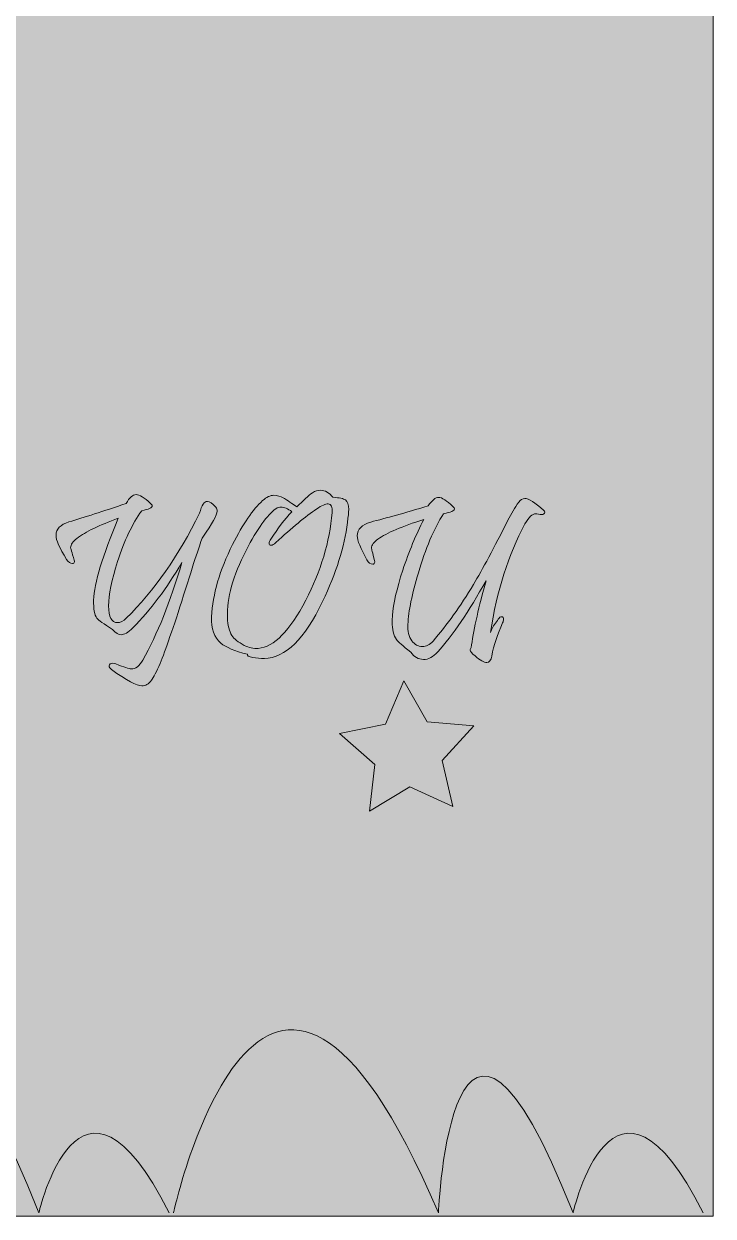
# Model space of a CAD drawing. Header units: inches. Extents: x -2 to 803, y -601 to 0.
# Drawn here: x 595.5 to 803, y -601 to -242 of the extents above; entities that cross this region are included whole.
import ezdxf

# ---------------------------------------------------------------- set-up
doc = ezdxf.new("R2010")
doc.units = ezdxf.units.IN
doc.header["$MEASUREMENT"] = 0
for name, color, linetype in [('down', 7, 'Continuous'), ('rec', 7, 'Continuous'), ('stars', 7, 'Continuous')]:
    doc.layers.add(name, color=color, linetype=linetype)

# ---------------------------------------------------------------- blocks, each defined once
blk = doc.blocks.new('block 2')
at = {"layer": 'down', "true_color": 0xff7bac}
h = blk.add_hatch(color=241, dxfattribs=at)
h.dxf.hatch_style = 2
edge = h.paths.add_edge_path()
edge.add_spline(control_points=[(479.73, -600), (479.73, -600), (506.76, -476), (559.46, -600), (559.46, -600), (563.51, -507.27), (600, -600), (600, -600), (612.16, -546.09), (639.19, -600)], knot_values=[0, 0, 0, 0, 1, 1, 1, 2, 2, 2, 3, 3, 3, 3], degree=3, periodic=0)
edge.add_line((639.19, -600), (479.73, -600))
h = blk.add_hatch(color=241, dxfattribs=at)
h.dxf.hatch_style = 2
edge = h.paths.add_edge_path()
edge.add_spline(control_points=[(640.54, -600), (640.54, -600), (667.57, -476), (720.27, -600), (720.27, -600), (724.32, -507.27), (760.81, -600), (760.81, -600), (772.97, -546.09), (800, -600)], knot_values=[0, 0, 0, 0, 1, 1, 1, 2, 2, 2, 3, 3, 3, 3], degree=3, periodic=0)
edge.add_line((800, -600), (640.54, -600))
at = {"layer": 'down', "lineweight": 0}
for points in [[(479.73, -600), (479.73, -600), (506.76, -476), (559.46, -600), (559.46, -600), (563.51, -507.27), (600, -600), (600, -600), (612.16, -546.09), (639.19, -600)], [(640.54, -600), (640.54, -600), (667.57, -476), (720.27, -600), (720.27, -600), (724.32, -507.27), (760.81, -600), (760.81, -600), (772.97, -546.09), (800, -600)]]:
    blk.add_open_spline(points, degree=3, knots=[0, 0, 0, 0, 1, 1, 1, 2, 2, 2, 3, 3, 3, 3], dxfattribs=at)
blk = doc.blocks.new('block 4')
at = {"layer": 'down', "true_color": 0xffffff}
h = blk.add_hatch(color=7, dxfattribs=at)
h.dxf.hatch_style = 2
edge = h.paths.add_edge_path()
edge.add_spline(control_points=[(653.23, -387.46), (653.53, -387.84), (653.68, -388.25), (653.68, -388.7), (653.66, -389.85), (652.21, -392.45), (649.31, -396.5), (648.63, -398.15), (646.72, -403.98), (643.57, -413.98), (640.47, -423.79), (638.1, -430.65), (636.47, -434.54), (635.41, -437.04), (634.55, -438.73), (633.88, -439.62), (633.05, -440.75), (632.1, -441.32), (631.02, -441.31), (629.42, -441.29), (626.38, -439.66), (621.89, -436.4), (621.38, -436.02), (621.13, -435.65), (621.13, -435.3), (621.14, -434.76), (621.53, -434.5), (622.3, -434.5), (622.58, -434.51), (622.86, -434.57), (623.14, -434.69), (625.62, -435.7), (627.17, -436.21), (627.8, -436.21), (629.11, -436.23), (630.27, -435.34), (631.27, -433.54), (635.67, -425.78), (639.59, -415.99), (643.04, -404.17), (638.51, -411.95), (633.59, -418.5), (628.28, -423.81), (626.86, -425.22), (625.69, -425.92), (624.78, -425.92), (624.03, -425.91), (623.16, -425.37), (622.16, -424.31), (619.48, -422.64), (617.92, -421.52), (617.48, -420.95), (616.72, -419.96), (616.39, -418.13), (616.48, -415.46), (616.68, -410.37), (619.14, -402.17), (623.88, -390.85), (618.23, -392.88), (614.08, -394.9), (611.44, -396.91), (610.19, -397.86), (609.55, -398.79), (609.54, -399.71), (609.54, -399.78), (609.91, -401.05), (610.63, -403.51), (610.67, -403.65), (610.7, -403.78), (610.7, -403.9), (610.69, -404.28), (610.49, -404.46), (610.09, -404.46), (609.44, -404.45), (608.86, -404.03), (608.35, -403.21), (606.2, -399.79), (605.14, -397.36), (605.15, -395.93), (605.17, -394.11), (606.46, -392.77), (609.03, -391.93), (613.59, -390.57), (619.33, -388.73), (626.24, -386.41), (627.29, -384.59), (628.3, -383.69), (629.26, -383.7), (630.27, -383.71), (631.72, -384.59), (633.62, -386.35), (633.95, -386.63), (634.11, -386.89), (634.11, -387.13), (634.1, -387.64), (633.06, -388.14), (630.96, -388.61), (628.11, -392.49), (625.68, -397.59), (623.67, -403.89), (621.93, -409.38), (621.04, -413.83), (621, -417.23), (620.97, -420.58), (621.85, -422.26), (623.66, -422.28), (624.52, -422.29), (625.41, -421.85), (626.31, -420.97), (634.71, -412.69), (642.06, -402.14), (648.36, -389.31), (649, -386.93), (649.78, -385.74), (650.72, -385.75), (651.4, -385.76), (652.24, -386.33), (653.23, -387.46)], knot_values=[0, 0, 0, 0, 1, 1, 1, 2, 2, 2, 3, 3, 3, 4, 4, 4, 5, 5, 5, 6, 6, 6, 7, 7, 7, 8, 8, 8, 9, 9, 9, 10, 10, 10, 11, 11, 11, 12, 12, 12, 13, 13, 13, 14, 14, 14, 15, 15, 15, 16, 16, 16, 17, 17, 17, 18, 18, 18, 19, 19, 19, 20, 20, 20, 21, 21, 21, 22, 22, 22, 23, 23, 23, 24, 24, 24, 25, 25, 25, 26, 26, 26, 27, 27, 27, 28, 28, 28, 29, 29, 29, 30, 30, 30, 31, 31, 31, 32, 32, 32, 33, 33, 33, 34, 34, 34, 35, 35, 35, 36, 36, 36, 37, 37, 37, 38, 38, 38, 39, 39, 39, 39], degree=3, periodic=1)
h = blk.add_hatch(color=7, dxfattribs=at)
h.dxf.hatch_style = 2
edge = h.paths.add_edge_path()
edge.add_spline(control_points=[(692.91, -392.13), (691.99, -399.43), (689.49, -407.36), (685.39, -415.92), (680.05, -427.17), (674.21, -432.88), (667.88, -433.08), (666.66, -433.11), (665.5, -433), (664.4, -432.76), (663.14, -432.51), (662.59, -432.19), (662.76, -431.79), (658.92, -430.82), (656.28, -429.7), (654.81, -428.44), (652.79, -426.71), (651.86, -424.06), (652.01, -420.5), (652.32, -413.71), (654.42, -406.45), (658.32, -398.73), (661.45, -392.53), (664.46, -388.13), (667.35, -385.54), (668.56, -384.45), (669.66, -383.91), (670.67, -383.92), (671.68, -383.93), (672.7, -384.22), (673.72, -384.79), (674.14, -385.03), (675.47, -385.91), (677.7, -387.44), (679.55, -385.46), (681.12, -384.04), (682.42, -383.16), (683.2, -382.65), (684, -382.4), (684.82, -382.41), (686.2, -382.43), (687.44, -383.13), (688.53, -384.53), (690.47, -384.66), (691.72, -384.93), (692.28, -385.34), (692.96, -385.79), (693.29, -386.73), (693.27, -388.16), (693.26, -388.98), (693.14, -390.3), (692.91, -392.13)], knot_values=[0, 0, 0, 0, 1, 1, 1, 2, 2, 2, 3, 3, 3, 4, 4, 4, 5, 5, 5, 6, 6, 6, 7, 7, 7, 8, 8, 8, 9, 9, 9, 10, 10, 10, 11, 11, 11, 12, 12, 12, 13, 13, 13, 14, 14, 14, 15, 15, 15, 16, 16, 16, 17, 17, 17, 17], degree=3, periodic=1)
edge = h.paths.add_edge_path()
edge.add_spline(control_points=[(688.27, -389.13), (688.4, -387.37), (688, -386.49), (687.06, -386.48), (686.31, -386.47), (685.18, -386.99), (683.67, -388.03), (680.27, -390.31), (676.16, -393.69), (671.33, -398.17), (670.79, -398.67), (670.31, -398.94), (669.88, -398.96), (669.48, -399), (669.29, -398.82), (669.29, -398.42), (669.29, -398.05), (669.48, -397.61), (669.83, -397.09), (671.9, -393.93), (674.02, -391.18), (676.18, -388.86), (674.97, -387.94), (673.88, -387.47), (672.92, -387.46), (672.33, -387.45), (671.82, -387.62), (671.37, -387.97), (668.75, -389.84), (665.76, -394.02), (662.41, -400.5), (658.42, -408.17), (656.53, -414.91), (656.76, -420.73), (656.85, -423.09), (657.29, -424.89), (658.07, -426.12), (658.76, -427.18), (660.01, -428.18), (661.8, -429.11), (663.22, -429.85), (664.63, -430.16), (666.01, -430.03), (670.8, -429.57), (675.58, -424.73), (680.37, -415.52), (684.91, -406.75), (687.54, -397.96), (688.27, -389.13)], knot_values=[0, 0, 0, 0, 1, 1, 1, 2, 2, 2, 3, 3, 3, 4, 4, 4, 5, 5, 5, 6, 6, 6, 7, 7, 7, 8, 8, 8, 9, 9, 9, 10, 10, 10, 11, 11, 11, 12, 12, 12, 13, 13, 13, 14, 14, 14, 15, 15, 15, 16, 16, 16, 16], degree=3, periodic=1)
h = blk.add_hatch(color=7, dxfattribs=at)
h.dxf.hatch_style = 2
edge = h.paths.add_edge_path()
edge.add_spline(control_points=[(752.05, -388.49), (752.24, -388.65), (752.33, -388.82), (752.33, -388.98), (752.32, -389.47), (751.96, -389.72), (751.23, -389.71), (751.04, -389.71), (750.77, -389.67), (750.41, -389.59), (750.04, -389.52), (749.77, -389.48), (749.58, -389.48), (748.53, -389.47), (747.45, -390.49), (746.35, -392.54), (741.31, -401.87), (737.85, -412.75), (735.99, -425.2), (736.35, -424.2), (736.75, -423.39), (737.18, -422.79), (737.56, -422.25), (737.94, -421.72), (738.32, -421.18), (738.63, -420.72), (738.96, -420.49), (739.31, -420.49), (739.71, -420.49), (739.9, -420.77), (739.9, -421.3), (739.89, -421.61), (739.8, -421.96), (739.61, -422.36), (738.05, -425.69), (736.96, -429.02), (736.34, -432.34), (736.12, -433.63), (735.62, -434.27), (734.84, -434.26), (734.02, -434.25), (732.85, -433.6), (731.31, -432.29), (730.34, -431.46), (729.85, -430.9), (729.85, -430.62), (729.85, -430.53), (729.91, -430.32), (730.02, -429.99), (730.13, -429.67), (730.21, -429.33), (730.26, -428.97), (730.99, -423.9), (732.45, -417.45), (734.64, -409.65), (729.43, -418.92), (724.58, -426.07), (720.07, -431.08), (718.7, -432.62), (717.26, -433.38), (715.76, -433.36), (714.24, -433.34), (712.97, -432.63), (711.95, -431.21), (709.53, -429.26), (708.11, -427.98), (707.67, -427.37), (706.79, -426.14), (706.36, -424.32), (706.39, -421.91), (706.39, -421.37), (706.41, -420.78), (706.44, -420.15), (706.66, -416.68), (707.71, -412.11), (709.57, -406.44), (711.41, -400.85), (713.51, -395.78), (715.88, -391.21), (709.37, -393.27), (704.76, -395.24), (702.07, -397.11), (700.8, -398.01), (700.16, -398.94), (700.15, -399.9), (700.15, -399.88), (700.46, -401.14), (701.09, -403.68), (701.11, -403.79), (701.12, -403.91), (701.12, -404.03), (701.12, -404.45), (700.92, -404.66), (700.52, -404.65), (699.84, -404.65), (699.26, -404.22), (698.77, -403.37), (696.82, -399.95), (695.85, -397.53), (695.86, -396.1), (695.88, -394.15), (697.23, -392.78), (699.91, -391.99), (704.49, -390.82), (710.26, -389.2), (717.22, -387.14), (718.37, -385.4), (719.4, -384.53), (720.31, -384.54), (721.34, -384.55), (722.81, -385.49), (724.71, -387.36), (724.99, -387.62), (725.13, -387.86), (725.12, -388.07), (725.12, -388.56), (724.01, -389.03), (721.8, -389.47), (718.92, -394.09), (716.4, -400.01), (714.24, -407.26), (712.34, -413.59), (711.29, -418.77), (711.09, -422.8), (711, -424.86), (711.4, -426.51), (712.3, -427.73), (713.11, -428.87), (714.15, -429.44), (715.42, -429.45), (716.63, -429.47), (717.72, -428.93), (718.67, -427.83), (722.86, -423), (726.92, -417.33), (730.83, -410.8), (733.55, -406.24), (737.02, -399.77), (741.23, -391.4), (742.21, -389.46), (743.28, -387.66), (744.45, -385.98), (744.97, -385.24), (745.58, -384.87), (746.29, -384.88), (747.41, -384.89), (749.33, -386.09), (752.05, -388.49)], knot_values=[0, 0, 0, 0, 1, 1, 1, 2, 2, 2, 3, 3, 3, 4, 4, 4, 5, 5, 5, 6, 6, 6, 7, 7, 7, 8, 8, 8, 9, 9, 9, 10, 10, 10, 11, 11, 11, 12, 12, 12, 13, 13, 13, 14, 14, 14, 15, 15, 15, 16, 16, 16, 17, 17, 17, 18, 18, 18, 19, 19, 19, 20, 20, 20, 21, 21, 21, 22, 22, 22, 23, 23, 23, 24, 24, 24, 25, 25, 25, 26, 26, 26, 27, 27, 27, 28, 28, 28, 29, 29, 29, 30, 30, 30, 31, 31, 31, 32, 32, 32, 33, 33, 33, 34, 34, 34, 35, 35, 35, 36, 36, 36, 37, 37, 37, 38, 38, 38, 39, 39, 39, 40, 40, 40, 41, 41, 41, 42, 42, 42, 43, 43, 43, 44, 44, 44, 45, 45, 45, 46, 46, 46, 47, 47, 47, 48, 48, 48, 49, 49, 49, 49], degree=3, periodic=1)
at = {"layer": 'down', "lineweight": 0}
for points, knots in [([(653.23, -387.46), (653.53, -387.84), (653.68, -388.25), (653.68, -388.7), (653.66, -389.85), (652.21, -392.45), (649.31, -396.5), (648.63, -398.15), (646.72, -403.98), (643.57, -413.98), (640.47, -423.79), (638.1, -430.65), (636.47, -434.54), (635.41, -437.04), (634.55, -438.73), (633.88, -439.62), (633.05, -440.75), (632.1, -441.32), (631.02, -441.31), (629.42, -441.29), (626.38, -439.66), (621.89, -436.4), (621.38, -436.02), (621.13, -435.65), (621.13, -435.3), (621.14, -434.76), (621.53, -434.5), (622.3, -434.5), (622.58, -434.51), (622.86, -434.57), (623.14, -434.69), (625.62, -435.7), (627.17, -436.21), (627.8, -436.21), (629.11, -436.23), (630.27, -435.34), (631.27, -433.54), (635.67, -425.78), (639.59, -415.99), (643.04, -404.17), (638.51, -411.95), (633.59, -418.5), (628.28, -423.81), (626.86, -425.22), (625.69, -425.92), (624.78, -425.92), (624.03, -425.91), (623.16, -425.37), (622.16, -424.31), (619.48, -422.64), (617.92, -421.52), (617.48, -420.95), (616.72, -419.96), (616.39, -418.13), (616.48, -415.46), (616.68, -410.37), (619.14, -402.17), (623.88, -390.85), (618.23, -392.88), (614.08, -394.9), (611.44, -396.91), (610.19, -397.86), (609.55, -398.79), (609.54, -399.71), (609.54, -399.78), (609.91, -401.05), (610.63, -403.51), (610.67, -403.65), (610.7, -403.78), (610.7, -403.9), (610.69, -404.28), (610.49, -404.46), (610.09, -404.46), (609.44, -404.45), (608.86, -404.03), (608.35, -403.21), (606.2, -399.79), (605.14, -397.36), (605.15, -395.93), (605.17, -394.11), (606.46, -392.77), (609.03, -391.93), (613.59, -390.57), (619.33, -388.73), (626.24, -386.41), (627.29, -384.59), (628.3, -383.69), (629.26, -383.7), (630.27, -383.71), (631.72, -384.59), (633.62, -386.35), (633.95, -386.63), (634.11, -386.89), (634.11, -387.13), (634.1, -387.64), (633.06, -388.14), (630.96, -388.61), (628.11, -392.49), (625.68, -397.59), (623.67, -403.89), (621.93, -409.38), (621.04, -413.83), (621, -417.23), (620.97, -420.58), (621.85, -422.26), (623.66, -422.28), (624.52, -422.29), (625.41, -421.85), (626.31, -420.97), (634.71, -412.69), (642.06, -402.14), (648.36, -389.31), (649, -386.93), (649.78, -385.74), (650.72, -385.75), (651.4, -385.76), (652.24, -386.33), (653.23, -387.46)], [0, 0, 0, 0, 1, 1, 1, 2, 2, 2, 3, 3, 3, 4, 4, 4, 5, 5, 5, 6, 6, 6, 7, 7, 7, 8, 8, 8, 9, 9, 9, 10, 10, 10, 11, 11, 11, 12, 12, 12, 13, 13, 13, 14, 14, 14, 15, 15, 15, 16, 16, 16, 17, 17, 17, 18, 18, 18, 19, 19, 19, 20, 20, 20, 21, 21, 21, 22, 22, 22, 23, 23, 23, 24, 24, 24, 25, 25, 25, 26, 26, 26, 27, 27, 27, 28, 28, 28, 29, 29, 29, 30, 30, 30, 31, 31, 31, 32, 32, 32, 33, 33, 33, 34, 34, 34, 35, 35, 35, 36, 36, 36, 37, 37, 37, 38, 38, 38, 39, 39, 39, 39]), ([(692.91, -392.13), (691.99, -399.43), (689.49, -407.36), (685.39, -415.92), (680.05, -427.17), (674.21, -432.88), (667.88, -433.08), (666.66, -433.11), (665.5, -433), (664.4, -432.76), (663.14, -432.51), (662.59, -432.19), (662.76, -431.79), (658.92, -430.82), (656.28, -429.7), (654.81, -428.44), (652.79, -426.71), (651.86, -424.06), (652.01, -420.5), (652.32, -413.71), (654.42, -406.45), (658.32, -398.73), (661.45, -392.53), (664.46, -388.13), (667.35, -385.54), (668.56, -384.45), (669.66, -383.91), (670.67, -383.92), (671.68, -383.93), (672.7, -384.22), (673.72, -384.79), (674.14, -385.03), (675.47, -385.91), (677.7, -387.44), (679.55, -385.46), (681.12, -384.04), (682.42, -383.16), (683.2, -382.65), (684, -382.4), (684.82, -382.41), (686.2, -382.43), (687.44, -383.13), (688.53, -384.53), (690.47, -384.66), (691.72, -384.93), (692.28, -385.34), (692.96, -385.79), (693.29, -386.73), (693.27, -388.16), (693.26, -388.98), (693.14, -390.3), (692.91, -392.13)], [0, 0, 0, 0, 1, 1, 1, 2, 2, 2, 3, 3, 3, 4, 4, 4, 5, 5, 5, 6, 6, 6, 7, 7, 7, 8, 8, 8, 9, 9, 9, 10, 10, 10, 11, 11, 11, 12, 12, 12, 13, 13, 13, 14, 14, 14, 15, 15, 15, 16, 16, 16, 17, 17, 17, 17]), ([(688.27, -389.13), (688.4, -387.37), (688, -386.49), (687.06, -386.48), (686.31, -386.47), (685.18, -386.99), (683.67, -388.03), (680.27, -390.31), (676.16, -393.69), (671.33, -398.17), (670.79, -398.67), (670.31, -398.94), (669.88, -398.96), (669.48, -399), (669.29, -398.82), (669.29, -398.42), (669.29, -398.05), (669.48, -397.61), (669.83, -397.09), (671.9, -393.93), (674.02, -391.18), (676.18, -388.86), (674.97, -387.94), (673.88, -387.47), (672.92, -387.46), (672.33, -387.45), (671.82, -387.62), (671.37, -387.97), (668.75, -389.84), (665.76, -394.02), (662.41, -400.5), (658.42, -408.17), (656.53, -414.91), (656.76, -420.73), (656.85, -423.09), (657.29, -424.89), (658.07, -426.12), (658.76, -427.18), (660.01, -428.18), (661.8, -429.11), (663.22, -429.85), (664.63, -430.16), (666.01, -430.03), (670.8, -429.57), (675.58, -424.73), (680.37, -415.52), (684.91, -406.75), (687.54, -397.96), (688.27, -389.13)], [0, 0, 0, 0, 1, 1, 1, 2, 2, 2, 3, 3, 3, 4, 4, 4, 5, 5, 5, 6, 6, 6, 7, 7, 7, 8, 8, 8, 9, 9, 9, 10, 10, 10, 11, 11, 11, 12, 12, 12, 13, 13, 13, 14, 14, 14, 15, 15, 15, 16, 16, 16, 16]), ([(752.05, -388.49), (752.24, -388.65), (752.33, -388.82), (752.33, -388.98), (752.32, -389.47), (751.96, -389.72), (751.23, -389.71), (751.04, -389.71), (750.77, -389.67), (750.41, -389.59), (750.04, -389.52), (749.77, -389.48), (749.58, -389.48), (748.53, -389.47), (747.45, -390.49), (746.35, -392.54), (741.31, -401.87), (737.85, -412.75), (735.99, -425.2), (736.35, -424.2), (736.75, -423.39), (737.18, -422.79), (737.56, -422.25), (737.94, -421.72), (738.32, -421.18), (738.63, -420.72), (738.96, -420.49), (739.31, -420.49), (739.71, -420.49), (739.9, -420.77), (739.9, -421.3), (739.89, -421.61), (739.8, -421.96), (739.61, -422.36), (738.05, -425.69), (736.96, -429.02), (736.34, -432.34), (736.12, -433.63), (735.62, -434.27), (734.84, -434.26), (734.02, -434.25), (732.85, -433.6), (731.31, -432.29), (730.34, -431.46), (729.85, -430.9), (729.85, -430.62), (729.85, -430.53), (729.91, -430.32), (730.02, -429.99), (730.13, -429.67), (730.21, -429.33), (730.26, -428.97), (730.99, -423.9), (732.45, -417.45), (734.64, -409.65), (729.43, -418.92), (724.58, -426.07), (720.07, -431.08), (718.7, -432.62), (717.26, -433.38), (715.76, -433.36), (714.24, -433.34), (712.97, -432.63), (711.95, -431.21), (709.53, -429.26), (708.11, -427.98), (707.67, -427.37), (706.79, -426.14), (706.36, -424.32), (706.39, -421.91), (706.39, -421.37), (706.41, -420.78), (706.44, -420.15), (706.66, -416.68), (707.71, -412.11), (709.57, -406.44), (711.41, -400.85), (713.51, -395.78), (715.88, -391.21), (709.37, -393.27), (704.76, -395.24), (702.07, -397.11), (700.8, -398.01), (700.16, -398.94), (700.15, -399.9), (700.15, -399.88), (700.46, -401.14), (701.09, -403.68), (701.11, -403.79), (701.12, -403.91), (701.12, -404.03), (701.12, -404.45), (700.92, -404.66), (700.52, -404.65), (699.84, -404.65), (699.26, -404.22), (698.77, -403.37), (696.82, -399.95), (695.85, -397.53), (695.86, -396.1), (695.88, -394.15), (697.23, -392.78), (699.91, -391.99), (704.49, -390.82), (710.26, -389.2), (717.22, -387.14), (718.37, -385.4), (719.4, -384.53), (720.31, -384.54), (721.34, -384.55), (722.81, -385.49), (724.71, -387.36), (724.99, -387.62), (725.13, -387.86), (725.12, -388.07), (725.12, -388.56), (724.01, -389.03), (721.8, -389.47), (718.92, -394.09), (716.4, -400.01), (714.24, -407.26), (712.34, -413.59), (711.29, -418.77), (711.09, -422.8), (711, -424.86), (711.4, -426.51), (712.3, -427.73), (713.11, -428.87), (714.15, -429.44), (715.42, -429.45), (716.63, -429.47), (717.72, -428.93), (718.67, -427.83), (722.86, -423), (726.92, -417.33), (730.83, -410.8), (733.55, -406.24), (737.02, -399.77), (741.23, -391.4), (742.21, -389.46), (743.28, -387.66), (744.45, -385.98), (744.97, -385.24), (745.58, -384.87), (746.29, -384.88), (747.41, -384.89), (749.33, -386.09), (752.05, -388.49)], [0, 0, 0, 0, 1, 1, 1, 2, 2, 2, 3, 3, 3, 4, 4, 4, 5, 5, 5, 6, 6, 6, 7, 7, 7, 8, 8, 8, 9, 9, 9, 10, 10, 10, 11, 11, 11, 12, 12, 12, 13, 13, 13, 14, 14, 14, 15, 15, 15, 16, 16, 16, 17, 17, 17, 18, 18, 18, 19, 19, 19, 20, 20, 20, 21, 21, 21, 22, 22, 22, 23, 23, 23, 24, 24, 24, 25, 25, 25, 26, 26, 26, 27, 27, 27, 28, 28, 28, 29, 29, 29, 30, 30, 30, 31, 31, 31, 32, 32, 32, 33, 33, 33, 34, 34, 34, 35, 35, 35, 36, 36, 36, 37, 37, 37, 38, 38, 38, 39, 39, 39, 40, 40, 40, 41, 41, 41, 42, 42, 42, 43, 43, 43, 44, 44, 44, 45, 45, 45, 46, 46, 46, 47, 47, 47, 48, 48, 48, 49, 49, 49, 49])]:
    blk.add_open_spline(points, degree=3, knots=knots, dxfattribs=at)

msp = doc.modelspace()

# ---------------------------------------------------------------- hatches: boundary and pattern name
at = {"layer": 'rec', "true_color": 0xff7bac}
h = msp.add_hatch(color=241, dxfattribs=at)
h.dxf.hatch_style = 2
h.paths.add_polyline_path([(803, -601), (0, -601), (0, 0), (803, 0)])
at = {"layer": 'stars', "true_color": 0xf15a24}
h = msp.add_hatch(color=20, dxfattribs=at)
h.dxf.hatch_style = 2
h.paths.add_polyline_path([(724.59, -477.59), (711.7, -471.73), (699.57, -479.03), (701.16, -464.96), (690.47, -455.68), (704.34, -452.84), (709.87, -439.81), (716.85, -452.12), (730.95, -453.35), (721.4, -463.8)])

# ---------------------------------------------------------------- linework, layer by layer
at = {"layer": 'rec', "lineweight": 0}
msp.add_lwpolyline([(803, -601), (0, -601), (0, 0), (803, 0), (803, -601)], dxfattribs=at)
at = {"layer": 'stars', "lineweight": 0}
msp.add_lwpolyline([(724.59, -477.59), (711.7, -471.73), (699.57, -479.03), (701.16, -464.96), (690.47, -455.68), (704.34, -452.84), (709.87, -439.81), (716.85, -452.12), (730.95, -453.35), (721.4, -463.8), (724.59, -477.59)], dxfattribs=at)

# ---------------------------------------------------------------- block references
at = {"layer": 'down'}
for name in ['block 4', 'block 2']:
    msp.add_blockref(name, (0, 0), dxfattribs=at)

doc.saveas('drawing.dxf')
